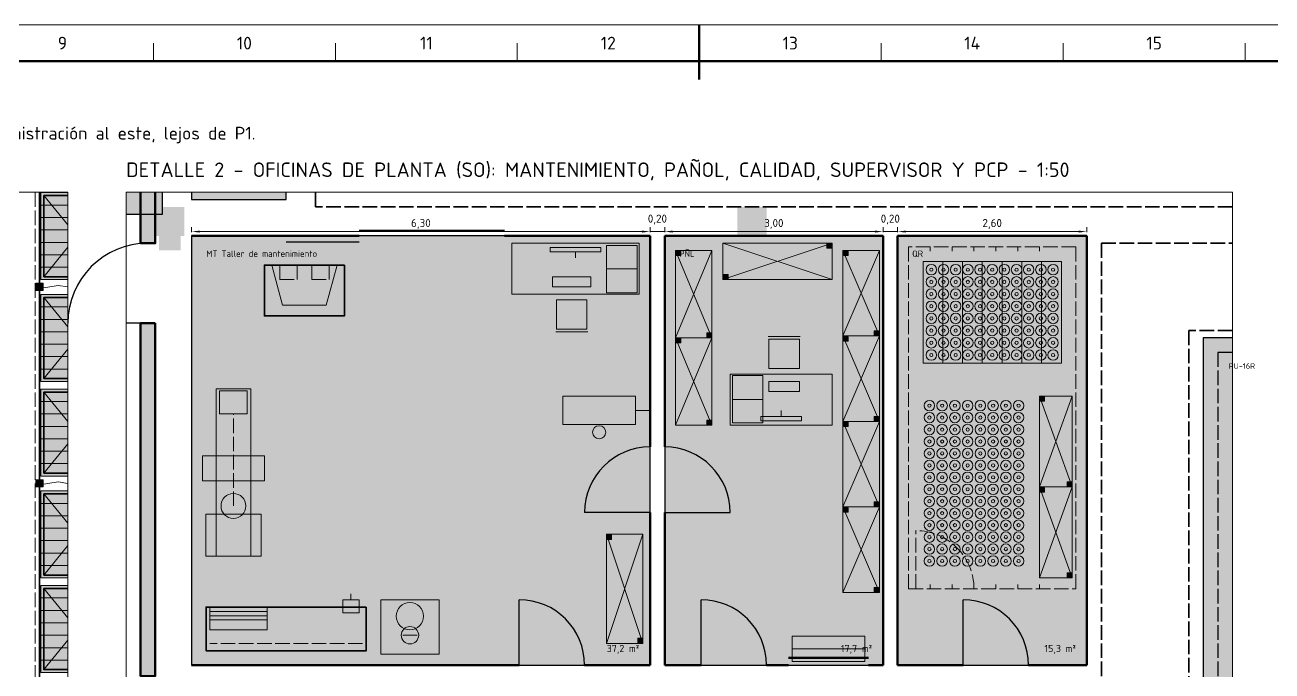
# Model space of a CAD drawing. Header units: millimetres. Extents: x 0 to 1189, y 0 to 841.
# Drawn here: x 409.2 to 751.9, y 663.4 to 841 of the extents above; entities that cross this region are included whole.
import ezdxf
from ezdxf.enums import TextEntityAlignment as Align

# ---------------------------------------------------------------- set-up
doc = ezdxf.new("R2010")
doc.units = ezdxf.units.MM
doc.linetypes.add('IRAM-E-TRAZOS', pattern=[5, 4, -1])
for name, color, linetype, lineweight in [('06-TEXTO', 7, 'CONTINUOUS', 25), ('07-RECUADRO', 7, 'CONTINUOUS', 70), ('08-FINA', 5, 'CONTINUOUS', 18), ('A-ABERTURA', 7, 'CONTINUOUS', 25), ('A-COLUMNA', 7, 'CONTINUOUS', 50), ('A-COTA', 7, 'CONTINUOUS', 18), ('A-EQUIPO-FINO', 8, 'CONTINUOUS', 13), ('A-EQUIPO-OCULTO', 8, 'IRAM-E-TRAZOS', 13), ('A-EQUIPO-RELLENO', 9, 'CONTINUOUS', 13), ('A-LOCAL', 7, 'CONTINUOUS', 25), ('A-MURO', 7, 'CONTINUOUS', 50), ('A-RELLENO', 9, 'CONTINUOUS', 13), ('A-SECTOR', 1, 'CONTINUOUS', 25), ('A-SECTOR-TXT', 1, 'CONTINUOUS', 25), ('A-SEGURIDAD', 1, 'IRAM-E-TRAZOS', 18), ('A-TABIQUE', 7, 'CONTINUOUS', 50), ('A-TEXTO', 7, 'CONTINUOUS', 18)]:
    doc.layers.add(name, color=color, linetype=linetype, lineweight=lineweight)
for name, color, linetype, lineweight, true_color in [('A-EQUIPO', 30, 'CONTINUOUS', 35, 0xe67800), ('A-MOBILIARIO', 8, 'CONTINUOUS', 18, 0x50505a), ('A-PASILLO', 2, 'IRAM-E-TRAZOS', 35, 0xd7a500), ('A-PULMON', 6, 'IRAM-E-TRAZOS', 25, 0xdc00c8)]:
    doc.layers.add(name, color=color, linetype=linetype, lineweight=lineweight, true_color=true_color)
doc.styles.add('ISO3098', font='isocpeur.ttf')
doc.dimstyles.new('FLAMA-IRAM', dxfattribs={"dimtxt": 3.5, "dimasz": 3.5, "dimexe": 2, "dimexo": 1.5, "dimgap": 1, "dimtad": 1, "dimdec": 1, "dimtxsty": 'ISO3098', "dimblk": 'IRAM_FLECHA', "dimblk1": 'IRAM_FLECHA', "dimblk2": 'IRAM_FLECHA', "dimcen": 2.5, "dimclrd": 3, "dimclre": 3, "dimclrt": 3, "dimazin": 3, "dimtfac": 1, "dimtmove": 0, "dimatfit": 3, "dimlwd": 18, "dimlwe": 18})

# ---------------------------------------------------------------- blocks, each defined once
blk = doc.blocks.new('IRAM_FLECHA')
blk.add_solid([(0, 0), (-1, 0.125), (-1, -0.125)])

msp = doc.modelspace()

# ---------------------------------------------------------------- hatches: boundary and pattern name
at = {"layer": 'A-COLUMNA', "true_color": 0x000000}
h = msp.add_hatch(color=7, dxfattribs=at)
h.dxf.hatch_style = 1
h.paths.add_polyline_path([(445, 783), (453, 783), (453, 791), (445, 791)])
h = msp.add_hatch(color=7, dxfattribs=at)
h.dxf.hatch_style = 1
h.paths.add_polyline_path([(605, 783), (613, 783), (613, 791), (605, 791)])
h = msp.add_hatch(color=7, dxfattribs=at)
h.dxf.hatch_style = 1
h.paths.add_polyline_path([(446, 779), (452, 779), (452, 785), (446, 785)])
at = {"layer": 'A-EQUIPO-RELLENO', "true_color": 0xeedec0}
h = msp.add_hatch(color=7, dxfattribs=at)
h.dxf.hatch_style = 1
h.paths.add_polyline_path([(413.6, 771), (413.6, 794.9), (421, 794.9), (421, 771)])
h = msp.add_hatch(color=7, dxfattribs=at)
h.dxf.hatch_style = 1
h.paths.add_polyline_path([(543, 767), (578, 767), (578, 781), (543, 781)])
at = {"layer": 'A-EQUIPO-RELLENO', "true_color": 0xeeeeee}
h = msp.add_hatch(color=7, dxfattribs=at)
h.dxf.hatch_style = 1
h.paths.add_polyline_path([(598, 755), (598, 779), (588, 779), (588, 755)])
at = {"layer": 'A-EQUIPO-RELLENO', "true_color": 0x969ba0}
h = msp.add_hatch(color=7, dxfattribs=at)
h.dxf.hatch_style = 1
h.paths.add_polyline_path([(589.4, 777.6), (589.4, 778.8), (588.2, 778.8), (588.2, 777.6)])
at = {"layer": 'A-EQUIPO-RELLENO', "true_color": 0xeeeeee}
h = msp.add_hatch(color=7, dxfattribs=at)
h.dxf.hatch_style = 1
h.paths.add_polyline_path([(601, 771), (631, 771), (631, 781), (601, 781)])
at = {"layer": 'A-EQUIPO-RELLENO', "true_color": 0x969ba0}
h = msp.add_hatch(color=7, dxfattribs=at)
h.dxf.hatch_style = 1
h.paths.add_polyline_path([(629.6, 779.6), (630.8, 779.6), (630.8, 780.8), (629.6, 780.8)])
at = {"layer": 'A-EQUIPO-RELLENO', "true_color": 0xeeeeee}
h = msp.add_hatch(color=7, dxfattribs=at)
h.dxf.hatch_style = 1
h.paths.add_polyline_path([(634, 779), (634, 755.5), (644, 755.5), (644, 779)])
at = {"layer": 'A-EQUIPO-RELLENO', "true_color": 0x969ba0}
h = msp.add_hatch(color=7, dxfattribs=at)
h.dxf.hatch_style = 1
h.paths.add_polyline_path([(634.2, 778.8), (634.2, 777.6), (635.4, 777.6), (635.4, 778.8)])
at = {"layer": 'A-EQUIPO-RELLENO', "true_color": 0xe6e6e6}
h = msp.add_hatch(color=7, dxfattribs=at)
h.dxf.hatch_style = 1
h.paths.add_polyline_path([(497, 775), (475, 775), (475, 761), (497, 761)])
at = {"layer": 'A-EQUIPO-RELLENO', "true_color": 0xeedec0}
h = msp.add_hatch(color=7, dxfattribs=at)
h.dxf.hatch_style = 1
h.paths.add_polyline_path([(656, 748), (694, 748), (694, 776), (656, 776)])
at = {"layer": 'A-EQUIPO-RELLENO', "true_color": 0x969ba0}
h = msp.add_hatch(color=7, dxfattribs=at)
h.dxf.hatch_style = 1
h.paths.add_polyline_path([(601.2, 771.2), (602.4, 771.2), (602.4, 772.4), (601.2, 772.4)])
h = msp.add_hatch(color=7, dxfattribs=at)
h.dxf.hatch_style = 1
h.paths.add_polyline_path([(414.2, 768), (414.2, 770), (412.2, 770), (412.2, 768)])
at = {"layer": 'A-EQUIPO-RELLENO', "true_color": 0xeedec0}
h = msp.add_hatch(color=7, dxfattribs=at)
h.dxf.hatch_style = 1
h.paths.add_polyline_path([(413.6, 743), (413.6, 766.9), (421, 766.9), (421, 743)])
at = {"layer": 'A-EQUIPO-RELLENO', "true_color": 0xd6e2f0}
h = msp.add_hatch(color=7, dxfattribs=at)
h.dxf.hatch_style = 1
h.paths.add_polyline_path([(563.65, 757.4), (555.25, 757.4), (555.25, 765.4), (563.65, 765.4)])
at = {"layer": 'A-EQUIPO-RELLENO', "true_color": 0xeeeeee}
h = msp.add_hatch(color=7, dxfattribs=at)
h.dxf.hatch_style = 1
h.paths.add_polyline_path([(598, 731), (598, 755), (588, 755), (588, 731)])
at = {"layer": 'A-EQUIPO-RELLENO', "true_color": 0x969ba0}
h = msp.add_hatch(color=7, dxfattribs=at)
h.dxf.hatch_style = 1
h.paths.add_polyline_path([(589.4, 753.6), (589.4, 754.8), (588.2, 754.8), (588.2, 753.6)])
h = msp.add_hatch(color=7, dxfattribs=at)
h.dxf.hatch_style = 1
h.paths.add_polyline_path([(597.8, 755.2), (597.8, 756.4), (596.6, 756.4), (596.6, 755.2)])
at = {"layer": 'A-EQUIPO-RELLENO', "true_color": 0xd6e2f0}
h = msp.add_hatch(color=7, dxfattribs=at)
h.dxf.hatch_style = 1
h.paths.add_polyline_path([(613.64, 754.6), (622.04, 754.6), (622.04, 746.6), (613.64, 746.6)])
at = {"layer": 'A-EQUIPO-RELLENO', "true_color": 0xeeeeee}
h = msp.add_hatch(color=7, dxfattribs=at)
h.dxf.hatch_style = 1
h.paths.add_polyline_path([(634, 755.5), (634, 732), (644, 732), (644, 755.5)])
at = {"layer": 'A-EQUIPO-RELLENO', "true_color": 0x969ba0}
h = msp.add_hatch(color=7, dxfattribs=at)
h.dxf.hatch_style = 1
h.paths.add_polyline_path([(634.2, 755.3), (634.2, 754.1), (635.4, 754.1), (635.4, 755.3)])
h = msp.add_hatch(color=7, dxfattribs=at)
h.dxf.hatch_style = 1
h.paths.add_polyline_path([(642.6, 756.9), (642.6, 755.7), (643.8, 755.7), (643.8, 756.9)])
at = {"layer": 'A-EQUIPO-RELLENO', "true_color": 0xeedec0}
h = msp.add_hatch(color=7, dxfattribs=at)
h.dxf.hatch_style = 1
h.paths.add_polyline_path([(631, 745), (603, 745), (603, 731), (631, 731)])
h = msp.add_hatch(color=7, dxfattribs=at)
h.dxf.hatch_style = 1
h.paths.add_polyline_path([(413.6, 717), (413.6, 740.9), (421, 740.9), (421, 717)])
at = {"layer": 'A-EQUIPO-RELLENO', "true_color": 0xeeeeee}
h = msp.add_hatch(color=7, dxfattribs=at)
h.dxf.hatch_style = 1
h.paths.add_polyline_path([(471.25, 695), (471.25, 741), (461.75, 741), (461.75, 695)])
at = {"layer": 'A-EQUIPO-RELLENO', "true_color": 0xcdd0d4}
h = msp.add_hatch(color=7, dxfattribs=at)
h.dxf.hatch_style = 1
h.paths.add_polyline_path([(557, 739), (557, 731.2), (577, 731.2), (577, 739)])
at = {"layer": 'A-EQUIPO-RELLENO', "true_color": 0xeeeeee}
h = msp.add_hatch(color=7, dxfattribs=at)
h.dxf.hatch_style = 1
h.paths.add_polyline_path([(688, 739), (688, 714), (697, 714), (697, 739)])
at = {"layer": 'A-EQUIPO-RELLENO', "true_color": 0x969ba0}
h = msp.add_hatch(color=7, dxfattribs=at)
h.dxf.hatch_style = 1
h.paths.add_polyline_path([(688.2, 738.8), (688.2, 737.6), (689.4, 737.6), (689.4, 738.8)])
h = msp.add_hatch(color=7, dxfattribs=at)
h.dxf.hatch_style = 1
h.paths.add_polyline_path([(642.6, 733.4), (642.6, 732.2), (643.8, 732.2), (643.8, 733.4)])
h = msp.add_hatch(color=7, dxfattribs=at)
h.dxf.hatch_style = 1
h.paths.add_polyline_path([(597.8, 731.2), (597.8, 732.4), (596.6, 732.4), (596.6, 731.2)])
at = {"layer": 'A-EQUIPO-RELLENO', "true_color": 0xeeeeee}
h = msp.add_hatch(color=7, dxfattribs=at)
h.dxf.hatch_style = 1
h.paths.add_polyline_path([(634, 732), (634, 708.5), (644, 708.5), (644, 732)])
at = {"layer": 'A-EQUIPO-RELLENO', "true_color": 0x969ba0}
h = msp.add_hatch(color=7, dxfattribs=at)
h.dxf.hatch_style = 1
h.paths.add_polyline_path([(634.2, 731.8), (634.2, 730.6), (635.4, 730.6), (635.4, 731.8)])
h = msp.add_hatch(color=7, dxfattribs=at)
h.dxf.hatch_style = 1
h.paths.add_polyline_path([(414.2, 714), (414.2, 716), (412.2, 716), (412.2, 714)])
at = {"layer": 'A-EQUIPO-RELLENO', "true_color": 0xeedec0}
h = msp.add_hatch(color=7, dxfattribs=at)
h.dxf.hatch_style = 1
h.paths.add_polyline_path([(413.6, 689), (413.6, 712.9), (421, 712.9), (421, 689)])
at = {"layer": 'A-EQUIPO-RELLENO', "true_color": 0xeeeeee}
h = msp.add_hatch(color=7, dxfattribs=at)
h.dxf.hatch_style = 1
h.paths.add_polyline_path([(688, 714), (688, 689), (697, 689), (697, 714)])
at = {"layer": 'A-EQUIPO-RELLENO', "true_color": 0x969ba0}
h = msp.add_hatch(color=7, dxfattribs=at)
h.dxf.hatch_style = 1
h.paths.add_polyline_path([(688.2, 713.8), (688.2, 712.6), (689.4, 712.6), (689.4, 713.8)])
h = msp.add_hatch(color=7, dxfattribs=at)
h.dxf.hatch_style = 1
h.paths.add_polyline_path([(695.6, 715.4), (695.6, 714.2), (696.8, 714.2), (696.8, 715.4)])
h = msp.add_hatch(color=7, dxfattribs=at)
h.dxf.hatch_style = 1
h.paths.add_polyline_path([(642.6, 709.9), (642.6, 708.7), (643.8, 708.7), (643.8, 709.9)])
at = {"layer": 'A-EQUIPO-RELLENO', "true_color": 0xcdd0d4}
h = msp.add_hatch(color=7, dxfattribs=at)
h.dxf.hatch_style = 1
h.paths.add_polyline_path([(474.1, 695), (474.1, 706.5), (458.9, 706.5), (458.9, 695)])
at = {"layer": 'A-EQUIPO-RELLENO', "true_color": 0xeeeeee}
h = msp.add_hatch(color=7, dxfattribs=at)
h.dxf.hatch_style = 1
h.paths.add_polyline_path([(634, 708.5), (634, 685), (644, 685), (644, 708.5)])
at = {"layer": 'A-EQUIPO-RELLENO', "true_color": 0x969ba0}
h = msp.add_hatch(color=7, dxfattribs=at)
h.dxf.hatch_style = 1
h.paths.add_polyline_path([(634.2, 708.3), (634.2, 707.1), (635.4, 707.1), (635.4, 708.3)])
at = {"layer": 'A-EQUIPO-RELLENO', "true_color": 0xeeeeee}
h = msp.add_hatch(color=7, dxfattribs=at)
h.dxf.hatch_style = 1
h.paths.add_polyline_path([(569, 701), (569, 671), (579, 671), (579, 701)])
at = {"layer": 'A-EQUIPO-RELLENO', "true_color": 0x969ba0}
h = msp.add_hatch(color=7, dxfattribs=at)
h.dxf.hatch_style = 1
h.paths.add_polyline_path([(569.2, 700.8), (569.2, 699.6), (570.4, 699.6), (570.4, 700.8)])
h = msp.add_hatch(color=7, dxfattribs=at)
h.dxf.hatch_style = 1
h.paths.add_polyline_path([(695.6, 690.4), (695.6, 689.2), (696.8, 689.2), (696.8, 690.4)])
at = {"layer": 'A-EQUIPO-RELLENO', "true_color": 0xeedec0}
h = msp.add_hatch(color=7, dxfattribs=at)
h.dxf.hatch_style = 1
h.paths.add_polyline_path([(413.6, 663), (413.6, 686.9), (421, 686.9), (421, 663)])
at = {"layer": 'A-EQUIPO-RELLENO', "true_color": 0x969ba0}
h = msp.add_hatch(color=7, dxfattribs=at)
h.dxf.hatch_style = 1
h.paths.add_polyline_path([(642.6, 686.4), (642.6, 685.2), (643.8, 685.2), (643.8, 686.4)])
at = {"layer": 'A-EQUIPO-RELLENO', "true_color": 0xcdd0d4}
h = msp.add_hatch(color=7, dxfattribs=at)
h.dxf.hatch_style = 1
h.paths.add_polyline_path([(501, 683), (496.6, 683), (496.6, 679.4), (501, 679.4)])
at = {"layer": 'A-EQUIPO-RELLENO', "true_color": 0xeeeeee}
h = msp.add_hatch(color=7, dxfattribs=at)
h.dxf.hatch_style = 1
h.paths.add_polyline_path([(523, 683), (507, 683), (507, 668), (523, 668)])
at = {"layer": 'A-EQUIPO-RELLENO', "true_color": 0xeedec0}
h = msp.add_hatch(color=7, dxfattribs=at)
h.dxf.hatch_style = 1
h.paths.add_polyline_path([(503, 681), (459, 681), (459, 669), (503, 669)])
at = {"layer": 'A-EQUIPO-RELLENO', "true_color": 0x969ba0}
h = msp.add_hatch(color=7, dxfattribs=at)
h.dxf.hatch_style = 1
h.paths.add_polyline_path([(577.6, 672.4), (577.6, 671.2), (578.8, 671.2), (578.8, 672.4)])
at = {"layer": 'A-EQUIPO-RELLENO', "true_color": 0xeeeeee}
h = msp.add_hatch(color=7, dxfattribs=at)
h.dxf.hatch_style = 1
h.paths.add_polyline_path([(620, 666), (640, 666), (640, 673), (620, 673)])
at = {"layer": 'A-MURO', "true_color": 0x464646}
h = msp.add_hatch(color=7, dxfattribs=at)
h.dxf.hatch_style = 1
h.paths.add_polyline_path([(445, 781), (441, 781), (441, 795), (445, 795)])
h = msp.add_hatch(color=7, dxfattribs=at)
h.dxf.hatch_style = 1
h.paths.add_polyline_path([(445, 759), (445, 662), (441, 662), (441, 759)])
at = {"layer": 'A-RELLENO', "true_color": 0xfff8cd}
h = msp.add_hatch(color=7, dxfattribs=at)
h.dxf.hatch_style = 1
h.paths.add_polyline_path([(447, 789), (437, 789), (437, 795), (447, 795)])
at = {"layer": 'A-RELLENO', "true_color": 0xcde1f5}
h = msp.add_hatch(color=7, dxfattribs=at)
h.dxf.hatch_style = 1
h.paths.add_polyline_path([(481, 793), (455, 793), (455, 795), (481, 795)])
at = {"layer": 'A-RELLENO', "true_color": 0xe8e8e8}
h = msp.add_hatch(color=7, dxfattribs=at)
h.dxf.hatch_style = 1
h.paths.add_polyline_path([(455, 665), (581, 665), (581, 783), (455, 783)])
h = msp.add_hatch(color=7, dxfattribs=at)
h.dxf.hatch_style = 1
h.paths.add_polyline_path([(585, 665), (645, 665), (645, 783), (585, 783)])
at = {"layer": 'A-RELLENO', "true_color": 0xe4e1f0}
h = msp.add_hatch(color=7, dxfattribs=at)
h.dxf.hatch_style = 1
h.paths.add_polyline_path([(649, 665), (701, 665), (701, 783), (649, 783)])
at = {"layer": 'A-RELLENO', "true_color": 0xc8e8c8}
h = msp.add_hatch(color=7, dxfattribs=at)
h.dxf.hatch_style = 1
h.paths.add_polyline_path([(733, 517), (733, 755), (741, 755), (741, 517)])

# ---------------------------------------------------------------- linework, layer by layer
at = {"layer": '07-RECUADRO'}
msp.add_line((594.5, 841), (594.5, 826), dxfattribs=at)
msp.add_lwpolyline([(25, 10), (1179, 10), (1179, 831), (25, 831)], close=True, dxfattribs=at)
at = {"layer": '08-FINA'}
for p, q in [((444.5, 831), (444.5, 836)), ((494.5, 831), (494.5, 836)), ((544.5, 831), (544.5, 836)), ((644.5, 831), (644.5, 836)), ((694.5, 831), (694.5, 836)), ((744.5, 831), (744.5, 836))]:
    msp.add_line(p, q, dxfattribs=at)
msp.add_lwpolyline([(0, 0), (1189, 0), (1189, 841), (0, 841)], close=True, dxfattribs=at)
at = {"layer": 'A-ABERTURA'}
for p, q in [((481, 781.4), (501, 781.4)), ((501, 784.6), (541, 784.6)), ((443, 759), (437, 759)), ((581, 707), (563, 707)), ((585, 707), (603, 707)), ((545, 665), (545, 683)), ((595, 665), (595, 683)), ((667, 665), (667, 683))]:
    msp.add_line(p, q, dxfattribs=at)
for centre, radius, start, end in [((443, 759), 22, 90, 180), ((581, 707), 18, 90, 180), ((585, 707), 18, 0, 90), ((545, 665), 18, 0, 90), ((595, 665), 18, 0, 90), ((667, 665), 18, 0, 90)]:
    msp.add_arc(centre, radius, start, end, dxfattribs=at)
at = {"layer": 'A-EQUIPO'}
msp.add_line((413.2, 607), (413.2, 795), dxfattribs=at)
for points in [[(421, 794.1), (414.4, 794.1), (414.4, 771.8), (421, 771.8)], [(421, 766.1), (414.4, 766.1), (414.4, 743.8), (421, 743.8)], [(421, 740.1), (414.4, 740.1), (414.4, 717.8), (421, 717.8)], [(421, 712.1), (414.4, 712.1), (414.4, 689.8), (421, 689.8)], [(421, 686.1), (414.4, 686.1), (414.4, 663.8), (421, 663.8)]]:
    msp.add_lwpolyline(points, dxfattribs=at)
for points in [[(497, 775), (475, 775), (475, 761), (497, 761)], [(503, 681), (459, 681), (459, 669), (503, 669)]]:
    msp.add_lwpolyline(points, close=True, dxfattribs=at)
at = {"layer": 'A-EQUIPO-FINO'}
for p, q in [((421, 786.013), (414.4, 794.1)), ((421, 791.486), (413.6, 791.486)), ((421, 788.071), (413.6, 788.071)), ((421, 784.657), (413.6, 784.657)), ((421, 781.243), (413.6, 781.243)), ((414.4, 771.8), (421, 779.887)), ((598, 755), (588, 779)), ((588, 755), (598, 779)), ((601, 771), (631, 781)), ((601, 781), (631, 771)), ((634, 779), (644, 755.5)), ((644, 779), (634, 755.5)), ((658, 780), (658, 778.8)), ((664, 780), (664, 778.8)), ((670, 780), (670, 778.8)), ((676, 780), (676, 778.8)), ((682, 780), (682, 778.8)), ((688, 780), (688, 778.8)), ((421, 777.829), (413.6, 777.829)), ((661.429, 748), (661.429, 776)), ((666.857, 748), (666.857, 776)), ((672.286, 748), (672.286, 776)), ((677.714, 748), (677.714, 776)), ((683.143, 748), (683.143, 776)), ((688.571, 748), (688.571, 776)), ((421, 774.414), (413.6, 774.414)), ((569, 774), (577.4, 774)), ((421, 758.013), (414.4, 766.1)), ((421, 763.486), (413.6, 763.486)), ((421, 760.071), (413.6, 760.071)), ((421, 756.657), (413.6, 756.657)), ((598, 731), (588, 755)), ((588, 731), (598, 755)), ((634, 755.5), (644, 732)), ((644, 755.5), (634, 732)), ((421, 753.243), (413.6, 753.243)), ((414.4, 743.8), (421, 751.887)), ((421, 749.829), (413.6, 749.829)), ((421, 746.414), (413.6, 746.414)), ((421, 737.486), (413.6, 737.486)), ((421, 732.013), (414.4, 740.1)), ((612, 738), (603.6, 738)), ((688, 739), (697, 714)), ((697, 739), (688, 714)), ((421, 734.071), (413.6, 734.071)), ((577, 735.04), (581, 735.04)), ((421, 730.657), (413.6, 730.657)), ((634, 732), (644, 708.5)), ((644, 732), (634, 708.5)), ((421, 727.243), (413.6, 727.243)), ((421, 723.829), (413.6, 723.829)), ((414.4, 717.8), (421, 725.887)), ((421, 720.414), (413.6, 720.414)), ((688, 714), (697, 689)), ((697, 714), (688, 689)), ((421, 709.486), (413.6, 709.486)), ((421, 704.013), (414.4, 712.1)), ((421, 706.071), (413.6, 706.071)), ((634, 708.5), (644, 685)), ((644, 708.5), (634, 685)), ((421, 702.657), (413.6, 702.657)), ((421, 699.243), (413.6, 699.243)), ((569, 701), (579, 671)), ((579, 701), (569, 671)), ((421, 695.829), (413.6, 695.829)), ((414.4, 689.8), (421, 697.887)), ((421, 692.414), (413.6, 692.414)), ((421, 678.013), (414.4, 686.1)), ((658, 686), (658, 687.2)), ((664, 686), (664, 687.2)), ((670, 686), (670, 687.2)), ((676, 686), (676, 687.2)), ((682, 686), (682, 687.2)), ((688, 686), (688, 687.2)), ((421, 683.486), (413.6, 683.486)), ((498.8, 683), (498.8, 684.6)), ((421, 680.071), (413.6, 680.071)), ((475.72, 679.812), (460, 679.812)), ((475.72, 678.625), (460, 678.625)), ((421, 676.657), (413.6, 676.657)), ((475.72, 677.438), (460, 677.438)), ((421, 673.243), (413.6, 673.243)), ((414.4, 663.8), (421, 671.887)), ((517, 673.25), (513, 673.25)), ((421, 669.829), (413.6, 669.829)), ((620, 669.5), (640, 669.5)), ((421, 666.414), (413.6, 666.414))]:
    msp.add_line(p, q, dxfattribs=at)
for points in [[(421, 794.9), (413.6, 794.9), (413.6, 771), (421, 771)], [(495, 775), (492, 764), (480, 764), (477, 775)], [(421, 768.988), (418.35, 769.4), (413.2, 768.6)], [(421, 766.9), (413.6, 766.9), (413.6, 743), (421, 743)], [(421, 740.9), (413.6, 740.9), (413.6, 717), (421, 717)], [(421, 714.988), (418.35, 715.4), (413.2, 714.6)], [(421, 712.9), (413.6, 712.9), (413.6, 689), (421, 689)], [(421, 686.9), (413.6, 686.9), (413.6, 663), (421, 663)]]:
    msp.add_lwpolyline(points, dxfattribs=at)
for points in [[(569, 767.4), (577.4, 767.4), (577.4, 780.4), (569, 780.4)], [(598, 755), (598, 779), (588, 779), (588, 755)], [(589.4, 777.6), (589.4, 778.8), (588.2, 778.8), (588.2, 777.6)], [(601, 771), (631, 771), (631, 781), (601, 781)], [(629.6, 779.6), (630.8, 779.6), (630.8, 780.8), (629.6, 780.8)], [(634, 779), (634, 755.5), (644, 755.5), (644, 779)], [(634.2, 778.8), (634.2, 777.6), (635.4, 777.6), (635.4, 778.8)], [(656, 748), (694, 748), (694, 776), (656, 776)], [(554.2, 769), (564.7, 769), (564.7, 771.8), (554.2, 771.8)], [(601.2, 771.2), (602.4, 771.2), (602.4, 772.4), (601.2, 772.4)], [(414.2, 768), (414.2, 770), (412.2, 770), (412.2, 768)], [(598, 731), (598, 755), (588, 755), (588, 731)], [(589.4, 753.6), (589.4, 754.8), (588.2, 754.8), (588.2, 753.6)], [(597.8, 755.2), (597.8, 756.4), (596.6, 756.4), (596.6, 755.2)], [(634, 755.5), (634, 732), (644, 732), (644, 755.5)], [(634.2, 755.3), (634.2, 754.1), (635.4, 754.1), (635.4, 755.3)], [(642.6, 756.9), (642.6, 755.7), (643.8, 755.7), (643.8, 756.9)], [(612, 744.6), (603.6, 744.6), (603.6, 731.6), (612, 731.6)], [(470.3, 734.1), (470.3, 740.4), (462.7, 740.4), (462.7, 734.1)], [(622.04, 743), (613.64, 743), (613.64, 740.2), (622.04, 740.2)], [(688, 739), (688, 714), (697, 714), (697, 739)], [(688.2, 738.8), (688.2, 737.6), (689.4, 737.6), (689.4, 738.8)], [(642.6, 733.4), (642.6, 732.2), (643.8, 732.2), (643.8, 733.4)], [(597.8, 731.2), (597.8, 732.4), (596.6, 732.4), (596.6, 731.2)], [(634, 732), (634, 708.5), (644, 708.5), (644, 732)], [(634.2, 731.8), (634.2, 730.6), (635.4, 730.6), (635.4, 731.8)], [(475.05, 715.7), (475.05, 722.6), (457.95, 722.6), (457.95, 715.7)], [(414.2, 714), (414.2, 716), (412.2, 716), (412.2, 714)], [(688, 714), (688, 689), (697, 689), (697, 714)], [(688.2, 713.8), (688.2, 712.6), (689.4, 712.6), (689.4, 713.8)], [(695.6, 715.4), (695.6, 714.2), (696.8, 714.2), (696.8, 715.4)], [(642.6, 709.9), (642.6, 708.7), (643.8, 708.7), (643.8, 709.9)], [(634, 708.5), (634, 685), (644, 685), (644, 708.5)], [(634.2, 708.3), (634.2, 707.1), (635.4, 707.1), (635.4, 708.3)], [(569, 701), (569, 671), (579, 671), (579, 701)], [(569.2, 700.8), (569.2, 699.6), (570.4, 699.6), (570.4, 700.8)], [(695.6, 690.4), (695.6, 689.2), (696.8, 689.2), (696.8, 690.4)], [(642.6, 686.4), (642.6, 685.2), (643.8, 685.2), (643.8, 686.4)], [(501, 683), (496.6, 683), (496.6, 679.4), (501, 679.4)], [(475.72, 681), (460, 681), (460, 674.75), (475.72, 674.75)], [(577.6, 672.4), (577.6, 671.2), (578.8, 671.2), (578.8, 672.4)]]:
    msp.add_lwpolyline(points, close=True, dxfattribs=at)
for centre, radius in [((658.273, 773.725), 1.44), ((661.618, 773.725), 1.44), ((664.964, 773.725), 1.44), ((668.309, 773.725), 1.44), ((671.655, 773.725), 1.44), ((675, 773.725), 1.44), ((678.345, 773.725), 1.44), ((681.691, 773.725), 1.44), ((685.036, 773.725), 1.44), ((688.382, 773.725), 1.44), ((691.727, 773.725), 1.44), ((658.273, 770.375), 1.44), ((658.273, 773.725), 0.448), ((661.618, 770.375), 1.44), ((661.618, 773.725), 0.448), ((664.964, 770.375), 1.44), ((664.964, 773.725), 0.448), ((668.309, 770.375), 1.44), ((668.309, 773.725), 0.448), ((671.655, 770.375), 1.44), ((671.655, 773.725), 0.448), ((675, 770.375), 1.44), ((675, 773.725), 0.448), ((678.345, 770.375), 1.44), ((678.345, 773.725), 0.448), ((681.691, 770.375), 1.44), ((681.691, 773.725), 0.448), ((685.036, 770.375), 1.44), ((685.036, 773.725), 0.448), ((688.382, 770.375), 1.44), ((688.382, 773.725), 0.448), ((691.727, 770.375), 1.44), ((691.727, 773.725), 0.448), ((658.273, 767.025), 1.44), ((658.273, 770.375), 0.448), ((661.618, 767.025), 1.44), ((661.618, 770.375), 0.448), ((664.964, 767.025), 1.44), ((664.964, 770.375), 0.448), ((668.309, 767.025), 1.44), ((668.309, 770.375), 0.448), ((671.655, 767.025), 1.44), ((671.655, 770.375), 0.448), ((675, 767.025), 1.44), ((675, 770.375), 0.448), ((678.345, 767.025), 1.44), ((678.345, 770.375), 0.448), ((681.691, 767.025), 1.44), ((681.691, 770.375), 0.448), ((685.036, 767.025), 1.44), ((685.036, 770.375), 0.448), ((688.382, 767.025), 1.44), ((688.382, 770.375), 0.448), ((691.727, 767.025), 1.44), ((691.727, 770.375), 0.448), ((658.273, 763.675), 1.44), ((658.273, 767.025), 0.448), ((661.618, 763.675), 1.44), ((661.618, 767.025), 0.448), ((664.964, 763.675), 1.44), ((664.964, 767.025), 0.448), ((668.309, 763.675), 1.44), ((668.309, 767.025), 0.448), ((671.655, 763.675), 1.44), ((671.655, 767.025), 0.448), ((675, 763.675), 1.44), ((675, 767.025), 0.448), ((678.345, 763.675), 1.44), ((678.345, 767.025), 0.448), ((681.691, 763.675), 1.44), ((681.691, 767.025), 0.448), ((685.036, 763.675), 1.44), ((685.036, 767.025), 0.448), ((688.382, 763.675), 1.44), ((688.382, 767.025), 0.448), ((691.727, 763.675), 1.44), ((691.727, 767.025), 0.448), ((658.273, 760.325), 1.44), ((658.273, 763.675), 0.448), ((661.618, 760.325), 1.44), ((661.618, 763.675), 0.448), ((664.964, 760.325), 1.44), ((664.964, 763.675), 0.448), ((668.309, 760.325), 1.44), ((668.309, 763.675), 0.448), ((671.655, 760.325), 1.44), ((671.655, 763.675), 0.448), ((675, 760.325), 1.44), ((675, 763.675), 0.448), ((678.345, 760.325), 1.44), ((678.345, 763.675), 0.448), ((681.691, 760.325), 1.44), ((681.691, 763.675), 0.448), ((685.036, 760.325), 1.44), ((685.036, 763.675), 0.448), ((688.382, 760.325), 1.44), ((688.382, 763.675), 0.448), ((691.727, 760.325), 1.44), ((691.727, 763.675), 0.448), ((658.273, 756.975), 1.44), ((658.273, 760.325), 0.448), ((658.273, 756.975), 0.448), ((661.618, 756.975), 1.44), ((661.618, 760.325), 0.448), ((661.618, 756.975), 0.448), ((664.964, 756.975), 1.44), ((664.964, 760.325), 0.448), ((664.964, 756.975), 0.448), ((668.309, 756.975), 1.44), ((668.309, 760.325), 0.448), ((668.309, 756.975), 0.448), ((671.655, 756.975), 1.44), ((671.655, 760.325), 0.448), ((671.655, 756.975), 0.448), ((675, 756.975), 1.44), ((675, 760.325), 0.448), ((675, 756.975), 0.448), ((678.345, 756.975), 1.44), ((678.345, 760.325), 0.448), ((678.345, 756.975), 0.448), ((681.691, 756.975), 1.44), ((681.691, 760.325), 0.448), ((681.691, 756.975), 0.448), ((685.036, 756.975), 1.44), ((685.036, 760.325), 0.448), ((685.036, 756.975), 0.448), ((688.382, 756.975), 1.44), ((688.382, 760.325), 0.448), ((688.382, 756.975), 0.448), ((691.727, 756.975), 1.44), ((691.727, 760.325), 0.448), ((691.727, 756.975), 0.448), ((658.273, 753.625), 1.44), ((658.273, 753.625), 0.448), ((661.618, 753.625), 1.44), ((661.618, 753.625), 0.448), ((664.964, 753.625), 1.44), ((664.964, 753.625), 0.448), ((668.309, 753.625), 1.44), ((668.309, 753.625), 0.448), ((671.655, 753.625), 1.44), ((671.655, 753.625), 0.448), ((675, 753.625), 1.44), ((675, 753.625), 0.448), ((678.345, 753.625), 1.44), ((678.345, 753.625), 0.448), ((681.691, 753.625), 1.44), ((681.691, 753.625), 0.448), ((685.036, 753.625), 1.44), ((685.036, 753.625), 0.448), ((688.382, 753.625), 1.44), ((688.382, 753.625), 0.448), ((691.727, 753.625), 1.44), ((691.727, 753.625), 0.448), ((658.273, 750.275), 1.44), ((658.273, 750.275), 0.448), ((661.618, 750.275), 1.44), ((661.618, 750.275), 0.448), ((664.964, 750.275), 1.44), ((664.964, 750.275), 0.448), ((668.309, 750.275), 1.44), ((668.309, 750.275), 0.448), ((671.655, 750.275), 1.44), ((671.655, 750.275), 0.448), ((675, 750.275), 1.44), ((675, 750.275), 0.448), ((678.345, 750.275), 1.44), ((678.345, 750.275), 0.448), ((681.691, 750.275), 1.44), ((681.691, 750.275), 0.448), ((685.036, 750.275), 1.44), ((685.036, 750.275), 0.448), ((688.382, 750.275), 1.44), ((688.382, 750.275), 0.448), ((691.727, 750.275), 1.44), ((691.727, 750.275), 0.448), ((657.75, 736.357), 1.44), ((661.25, 736.357), 1.44), ((664.75, 736.357), 1.44), ((668.25, 736.357), 1.44), ((671.75, 736.357), 1.44), ((675.25, 736.357), 1.44), ((678.75, 736.357), 1.44), ((682.25, 736.357), 1.44), ((657.75, 733.071), 1.44), ((657.75, 736.357), 0.448), ((657.75, 733.071), 0.448), ((661.25, 733.071), 1.44), ((661.25, 736.357), 0.448), ((661.25, 733.071), 0.448), ((664.75, 733.071), 1.44), ((664.75, 736.357), 0.448), ((664.75, 733.071), 0.448), ((668.25, 733.071), 1.44), ((668.25, 736.357), 0.448), ((668.25, 733.071), 0.448), ((671.75, 733.071), 1.44), ((671.75, 736.357), 0.448), ((671.75, 733.071), 0.448), ((675.25, 733.071), 1.44), ((675.25, 736.357), 0.448), ((675.25, 733.071), 0.448), ((678.75, 733.071), 1.44), ((678.75, 736.357), 0.448), ((678.75, 733.071), 0.448), ((682.25, 733.071), 1.44), ((682.25, 736.357), 0.448), ((682.25, 733.071), 0.448), ((657.75, 729.786), 1.44), ((657.75, 729.786), 0.448), ((661.25, 729.786), 1.44), ((661.25, 729.786), 0.448), ((664.75, 729.786), 1.44), ((664.75, 729.786), 0.448), ((668.25, 729.786), 1.44), ((668.25, 729.786), 0.448), ((671.75, 729.786), 1.44), ((671.75, 729.786), 0.448), ((675.25, 729.786), 1.44), ((675.25, 729.786), 0.448), ((678.75, 729.786), 1.44), ((678.75, 729.786), 0.448), ((682.25, 729.786), 1.44), ((682.25, 729.786), 0.448), ((657.75, 726.5), 1.44), ((657.75, 726.5), 0.448), ((661.25, 726.5), 1.44), ((661.25, 726.5), 0.448), ((664.75, 726.5), 1.44), ((664.75, 726.5), 0.448), ((668.25, 726.5), 1.44), ((668.25, 726.5), 0.448), ((671.75, 726.5), 1.44), ((671.75, 726.5), 0.448), ((675.25, 726.5), 1.44), ((675.25, 726.5), 0.448), ((678.75, 726.5), 1.44), ((678.75, 726.5), 0.448), ((682.25, 726.5), 1.44), ((682.25, 726.5), 0.448), ((657.75, 723.214), 1.44), ((657.75, 723.214), 0.448), ((661.25, 723.214), 1.44), ((661.25, 723.214), 0.448), ((664.75, 723.214), 1.44), ((664.75, 723.214), 0.448), ((668.25, 723.214), 1.44), ((668.25, 723.214), 0.448), ((671.75, 723.214), 1.44), ((671.75, 723.214), 0.448), ((675.25, 723.214), 1.44), ((675.25, 723.214), 0.448), ((678.75, 723.214), 1.44), ((678.75, 723.214), 0.448), ((682.25, 723.214), 1.44), ((682.25, 723.214), 0.448), ((657.75, 719.929), 1.44), ((657.75, 719.929), 0.448), ((661.25, 719.929), 1.44), ((661.25, 719.929), 0.448), ((664.75, 719.929), 1.44), ((664.75, 719.929), 0.448), ((668.25, 719.929), 1.44), ((668.25, 719.929), 0.448), ((671.75, 719.929), 1.44), ((671.75, 719.929), 0.448), ((675.25, 719.929), 1.44), ((675.25, 719.929), 0.448), ((678.75, 719.929), 1.44), ((678.75, 719.929), 0.448), ((682.25, 719.929), 1.44), ((682.25, 719.929), 0.448), ((657.75, 716.643), 1.44), ((657.75, 716.643), 0.448), ((661.25, 716.643), 1.44), ((661.25, 716.643), 0.448), ((664.75, 716.643), 1.44), ((664.75, 716.643), 0.448), ((668.25, 716.643), 1.44), ((668.25, 716.643), 0.448), ((671.75, 716.643), 1.44), ((671.75, 716.643), 0.448), ((675.25, 716.643), 1.44), ((675.25, 716.643), 0.448), ((678.75, 716.643), 1.44), ((678.75, 716.643), 0.448), ((682.25, 716.643), 1.44), ((682.25, 716.643), 0.448), ((657.75, 713.357), 1.44), ((657.75, 713.357), 0.448), ((661.25, 713.357), 1.44), ((661.25, 713.357), 0.448), ((664.75, 713.357), 1.44), ((664.75, 713.357), 0.448), ((668.25, 713.357), 1.44), ((668.25, 713.357), 0.448), ((671.75, 713.357), 1.44), ((671.75, 713.357), 0.448), ((675.25, 713.357), 1.44), ((675.25, 713.357), 0.448), ((678.75, 713.357), 1.44), ((678.75, 713.357), 0.448), ((682.25, 713.357), 1.44), ((682.25, 713.357), 0.448), ((657.75, 710.071), 1.44), ((657.75, 710.071), 0.448), ((661.25, 710.071), 1.44), ((661.25, 710.071), 0.448), ((664.75, 710.071), 1.44), ((664.75, 710.071), 0.448), ((668.25, 710.071), 1.44), ((668.25, 710.071), 0.448), ((671.75, 710.071), 1.44), ((671.75, 710.071), 0.448), ((675.25, 710.071), 1.44), ((675.25, 710.071), 0.448), ((678.75, 710.071), 1.44), ((678.75, 710.071), 0.448), ((682.25, 710.071), 1.44), ((682.25, 710.071), 0.448), ((657.75, 706.786), 1.44), ((657.75, 706.786), 0.448), ((661.25, 706.786), 1.44), ((661.25, 706.786), 0.448), ((664.75, 706.786), 1.44), ((664.75, 706.786), 0.448), ((668.25, 706.786), 1.44), ((668.25, 706.786), 0.448), ((671.75, 706.786), 1.44), ((671.75, 706.786), 0.448), ((675.25, 706.786), 1.44), ((675.25, 706.786), 0.448), ((678.75, 706.786), 1.44), ((678.75, 706.786), 0.448), ((682.25, 706.786), 1.44), ((682.25, 706.786), 0.448), ((657.75, 703.5), 1.44), ((657.75, 703.5), 0.448), ((661.25, 703.5), 1.44), ((661.25, 703.5), 0.448), ((664.75, 703.5), 1.44), ((664.75, 703.5), 0.448), ((668.25, 703.5), 1.44), ((668.25, 703.5), 0.448), ((671.75, 703.5), 1.44), ((671.75, 703.5), 0.448), ((675.25, 703.5), 1.44), ((675.25, 703.5), 0.448), ((678.75, 703.5), 1.44), ((678.75, 703.5), 0.448), ((682.25, 703.5), 1.44), ((682.25, 703.5), 0.448), ((657.75, 700.214), 1.44), ((657.75, 700.214), 0.448), ((661.25, 700.214), 1.44), ((661.25, 700.214), 0.448), ((664.75, 700.214), 1.44), ((664.75, 700.214), 0.448), ((668.25, 700.214), 1.44), ((668.25, 700.214), 0.448), ((671.75, 700.214), 1.44), ((671.75, 700.214), 0.448), ((675.25, 700.214), 1.44), ((675.25, 700.214), 0.448), ((678.75, 700.214), 1.44), ((678.75, 700.214), 0.448), ((682.25, 700.214), 1.44), ((682.25, 700.214), 0.448), ((657.75, 696.929), 1.44), ((657.75, 696.929), 0.448), ((661.25, 696.929), 1.44), ((661.25, 696.929), 0.448), ((664.75, 696.929), 1.44), ((664.75, 696.929), 0.448), ((668.25, 696.929), 1.44), ((668.25, 696.929), 0.448), ((671.75, 696.929), 1.44), ((671.75, 696.929), 0.448), ((675.25, 696.929), 1.44), ((675.25, 696.929), 0.448), ((678.75, 696.929), 1.44), ((678.75, 696.929), 0.448), ((682.25, 696.929), 1.44), ((682.25, 696.929), 0.448), ((657.75, 693.643), 1.44), ((657.75, 693.643), 0.448), ((661.25, 693.643), 1.44), ((661.25, 693.643), 0.448), ((664.75, 693.643), 1.44), ((664.75, 693.643), 0.448), ((668.25, 693.643), 1.44), ((668.25, 693.643), 0.448), ((671.75, 693.643), 1.44), ((671.75, 693.643), 0.448), ((675.25, 693.643), 1.44), ((675.25, 693.643), 0.448), ((678.75, 693.643), 1.44), ((678.75, 693.643), 0.448), ((682.25, 693.643), 1.44), ((682.25, 693.643), 0.448), ((515, 678.5), 3.75)]:
    msp.add_circle(centre, radius, dxfattribs=at)
at = {"layer": 'A-EQUIPO-OCULTO'}
for p, q in [((466.5, 708.8), (466.5, 734.1)), ((502, 671), (460, 671))]:
    msp.add_line(p, q, dxfattribs=at)
msp.add_lwpolyline([(412, 795), (412, 607), (421, 607)], dxfattribs=at)
for points in [[(484, 775), (479.2, 775), (479.2, 771), (484, 771)], [(492.8, 775), (488, 775), (488, 771), (492.8, 771)]]:
    msp.add_lwpolyline(points, close=True, dxfattribs=at)
at = {"layer": 'A-LOCAL'}
for p, q in [((447, 789), (447, 795)), ((437, 789), (447, 789))]:
    msp.add_line(p, q, dxfattribs=at)
at = {"layer": 'A-MOBILIARIO'}
for p, q in [((560.5, 778.6), (560.5, 777)), ((555.05, 756.6), (563.85, 756.6)), ((622.24, 755.4), (613.44, 755.4)), ((617, 733.4), (617, 735))]:
    msp.add_line(p, q, dxfattribs=at)
for points in [[(543, 767), (578, 767), (578, 781), (543, 781)], [(553.5, 778.6), (567.5, 778.6), (567.5, 779.8), (553.5, 779.8)], [(563.65, 757.4), (555.25, 757.4), (555.25, 765.4), (563.65, 765.4)], [(613.64, 754.6), (622.04, 754.6), (622.04, 746.6), (613.64, 746.6)], [(631, 745), (603, 745), (603, 731), (631, 731)], [(471.25, 695), (471.25, 741), (461.75, 741), (461.75, 695)], [(557, 739), (557, 731.2), (577, 731.2), (577, 739)], [(622.6, 733.4), (611.4, 733.4), (611.4, 732.2), (622.6, 732.2)], [(474.1, 695), (474.1, 706.5), (458.9, 706.5), (458.9, 695)], [(523, 683), (507, 683), (507, 668), (523, 668)], [(620, 666), (640, 666), (640, 673), (620, 673)]]:
    msp.add_lwpolyline(points, close=True, dxfattribs=at)
for centre, radius in [((567, 729.04), 1.8), ((466.5, 708.8), 3.42), ((515, 673.25), 2.4)]:
    msp.add_circle(centre, radius, dxfattribs=at)
at = {"layer": 'A-MURO'}
msp.add_lwpolyline([(445, 795), (445, 781), (441, 781), (441, 795)], dxfattribs=at)
msp.add_lwpolyline([(445, 759), (445, 662), (441, 662), (441, 759)], close=True, dxfattribs=at)
at = {"layer": 'A-PASILLO'}
for p, q in [((489, 791), (489, 795)), ((711, 791), (489, 791)), ((741, 791), (711, 791)), ((705, 757), (705, 781)), ((705, 781), (741, 781)), ((705, 507), (705, 757)), ((729, 757), (729, 507)), ((741, 757), (729, 757))]:
    msp.add_line(p, q, dxfattribs=at)
at = {"layer": 'A-PULMON'}
msp.add_lwpolyline([(741, 751), (737, 751), (737, 579)], dxfattribs=at)
at = {"layer": 'A-SECTOR'}
for points in [[(455, 793), (481, 793), (481, 795)], [(455, 795), (455, 793)], [(741, 755), (733, 755), (733, 517)]]:
    msp.add_lwpolyline(points, dxfattribs=at)
for points in [[(455, 665), (581, 665), (581, 783), (455, 783)], [(585, 665), (645, 665), (645, 783), (585, 783)], [(649, 665), (701, 665), (701, 783), (649, 783)]]:
    msp.add_lwpolyline(points, close=True, dxfattribs=at)
at = {"layer": 'A-SEGURIDAD'}
msp.add_line((654, 686), (654, 702), dxfattribs=at)
msp.add_lwpolyline([(652, 686), (698, 686), (698, 780), (652, 780)], close=True, dxfattribs=at)
msp.add_arc((654, 686), 16, 0, 90, dxfattribs=at)
at = {"layer": 'A-TABIQUE'}
for p, q in [((455, 783), (501, 783)), ((541, 783), (581, 783)), ((581, 725), (581, 783)), ((585, 783), (645, 783)), ((585, 725), (585, 783)), ((645, 665), (645, 783)), ((649, 783), (701, 783)), ((649, 665), (649, 783)), ((701, 665), (701, 783)), ((581, 665), (581, 707)), ((585, 665), (585, 707)), ((455, 665), (545, 665)), ((563, 665), (581, 665)), ((585, 665), (595, 665)), ((613, 665), (619, 665)), ((619, 667), (641, 667)), ((641, 665), (645, 665)), ((649, 665), (667, 665)), ((685, 665), (701, 665))]:
    msp.add_line(p, q, dxfattribs=at)
at = {"layer": 'A-TEXTO'}
for points in [[(33, 447), (421, 447), (421, 795), (33, 795)], [(437, 495), (741, 495), (741, 795), (437, 795)]]:
    msp.add_lwpolyline(points, close=True, dxfattribs=at)

# ---------------------------------------------------------------- texts
at = {"layer": '06-TEXTO', "style": 'ISO3098'}
for s, p in [('9', (419.5, 836)), ('10', (469.5, 836)), ('11', (519.5, 836)), ('12', (569.5, 836)), ('13', (619.5, 836)), ('14', (669.5, 836)), ('15', (719.5, 836))]:
    msp.add_text(s, height=3.5, dxfattribs=at).set_placement(p, align=Align.MIDDLE_CENTER)
at = {"layer": 'A-PULMON', "style": 'ISO3098'}
msp.add_text('PU-16R', height=1.54, dxfattribs=at).set_placement((740, 748), align=Align.TOP_LEFT)
at = {"layer": 'A-SECTOR-TXT', "style": 'ISO3098'}
for s, p in [('MT Taller de mantenimiento', (459, 779)), ('PÑL', (589, 779)), ('QR', (653, 779))]:
    msp.add_text(s, height=1.76, dxfattribs=at).set_placement(p, align=Align.TOP_LEFT)
at = {"layer": 'A-TEXTO', "style": 'ISO3098'}
msp.add_text('Todo en planta baja (sin entrepiso). Vestuarios y sanitarios (Dec. 351/79 arts. 49-50), accesibilidad (Ley 24.314); oficinas de planta en el ángulo SO (ex recargas) y administración al este, lejos de P1.', height=3.5, dxfattribs=at).set_placement((33, 813), align=Align.TOP_LEFT)
msp.add_text('DETALLE 2 - OFICINAS DE PLANTA (SO): MANTENIMIENTO, PAÑOL, CALIDAD, SUPERVISOR Y PCP - 1:50', height=4, dxfattribs=at).set_placement((437, 798), align=Align.BOTTOM_LEFT)
for s, p in [('37,2 m²', (578, 668)), ('17,7 m²', (642, 668)), ('15,3 m²', (698, 668))]:
    msp.add_text(s, height=2, dxfattribs=at).set_placement(p, align=Align.BOTTOM_RIGHT)

# ---------------------------------------------------------------- dimensions: what is measured, and where the dimension line sits
at = {"layer": 'A-COTA'}
for base, p1, p2 in [((581, 784.2), (581, 783), (585, 783)), ((645, 784.2), (645, 783), (649, 783)), ((455, 784.2), (455, 783), (581, 783)), ((585, 784.2), (585, 783), (645, 783)), ((649, 784.2), (649, 783), (701, 783))]:
    msp.add_linear_dim(base=base, p1=p1, p2=p2, dimstyle='FLAMA-IRAM', override={"dimtxt": 2.2, "dimasz": 2.2, "dimexe": 1.2, "dimexo": 1, "dimdec": 2, "dimlfac": 0.05, "dimzin": 0}, dxfattribs=at).render()

doc.saveas('drawing.dxf')
